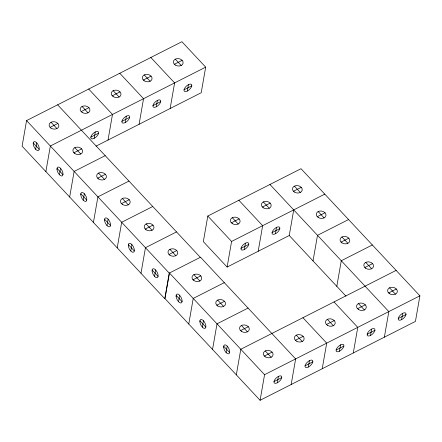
<?xml version="1.0" encoding="UTF-8"?>
<svg xmlns="http://www.w3.org/2000/svg" width="442" height="442" viewBox="0 0 442 442"><rect width="100%" height="100%" fill="white"/><g stroke="black" fill="none" stroke-linecap="round" stroke-linejoin="round"><path stroke-width="0.66" d="M26.57 120.589L22.1 146.186L164.772 298.715L169.236 273.112L26.57 120.589L181.9 41.714L205.679 67.134L201.209 92.737L96.063 146.125M35.664 149.297L36.78 142.899M45.88 171.607L50.344 146.009L205.679 67.134M59.443 174.717L60.56 168.319M69.659 197.033L74.123 171.43L105.19 155.656M83.223 200.138L84.339 193.74M94.152 138.346A4.923 2.298 -43.1 0 0 98.356 131.838A4.923 2.298 -43.1 0 0 91.627 135.252A4.923 2.298 -43.1 0 0 94.152 138.346L95.273 131.948M93.433 222.453L97.903 196.85L128.97 181.076M108.014 140.059L112.478 114.456L88.704 89.035M106.997 225.558L108.119 219.16M125.219 122.572A4.923 2.298 -43.1 0 0 129.423 116.064A4.923 2.298 -43.1 0 0 122.694 119.478A4.923 2.298 -43.1 0 0 125.219 122.572L126.34 116.169M117.213 247.874L121.683 222.271L152.75 206.497M139.081 124.285L143.545 98.682L119.771 73.261M130.777 250.984L131.893 244.581M156.286 106.798A4.923 2.298 -43.1 0 0 160.49 100.29A4.923 2.298 -43.1 0 0 153.761 103.704A4.923 2.298 -43.1 0 0 156.286 106.798L157.402 100.395M140.992 273.294L145.457 247.691L176.524 231.917M170.142 108.511L174.612 82.908L150.833 57.488M154.556 276.405L155.672 270.001M187.353 91.024A4.923 2.298 -43.1 0 0 191.557 84.516A4.923 2.298 -43.1 0 0 184.828 87.93A4.923 2.298 -43.1 0 0 187.353 91.024L188.469 84.621M178.551 301.715L179.667 295.311M188.762 324.025L193.231 298.422L224.298 282.648M260.1 400.286L264.565 374.683L169.452 273.001L164.988 298.604L260.1 400.286L415.43 321.411L419.9 295.814L301.008 168.706L207.806 216.033L203.342 241.636L227.116 267.056L289.25 235.503L293.72 209.9M202.331 327.135L203.447 320.732M212.541 349.445L217.011 323.842L248.078 308.068M227.116 267.056L231.586 241.454L207.806 216.033M226.105 352.556L227.221 346.158M244.327 249.564A4.923 2.298 -43.1 0 0 248.531 243.056A4.923 2.298 -43.1 0 0 241.802 246.476A4.923 2.298 -43.1 0 0 244.327 249.564L245.443 243.166M236.321 374.866L240.791 349.263L396.12 270.393M258.183 251.277L262.653 225.68L238.873 200.259M275.394 233.79A4.923 2.298 -43.1 0 0 279.593 227.282A4.923 2.298 -43.1 0 0 272.869 230.696A4.923 2.298 -43.1 0 0 275.394 233.79L276.51 227.392M277.305 382.8A4.923 2.298 -43.1 0 0 281.51 376.291A4.923 2.298 -43.1 0 0 274.78 379.706A4.923 2.298 -43.1 0 0 277.305 382.8L278.427 376.402M291.168 384.512L295.632 358.91L200.519 257.227L169.236 273.112M313.03 260.924L317.5 235.326L348.567 219.547M308.372 367.026A4.923 2.298 -43.1 0 0 312.577 360.517A4.923 2.298 -43.1 0 0 305.847 363.932A4.923 2.298 -43.1 0 0 308.372 367.026L309.488 360.622M322.229 368.738L326.699 343.136L302.919 317.715M336.81 286.344L341.279 260.747L372.341 244.967M339.439 351.252A4.923 2.298 -43.1 0 0 343.644 344.743A4.923 2.298 -43.1 0 0 336.914 348.158A4.923 2.298 -43.1 0 0 339.439 351.252L340.555 344.848M353.296 352.965L357.766 327.362L333.986 301.941M370.507 335.472A4.923 2.298 -43.1 0 0 374.706 328.97A4.923 2.298 -43.1 0 0 367.982 332.384A4.923 2.298 -43.1 0 0 370.507 335.472L371.623 329.075M384.363 337.191L388.833 311.588L269.94 184.48M401.574 319.699A4.923 2.298 -43.1 0 0 405.773 313.19A4.923 2.298 -43.1 0 0 399.049 316.61A4.923 2.298 -43.1 0 0 401.574 319.699L402.69 313.301M50.106 127.379L57.874 123.44M81.173 111.605L88.941 107.666M112.24 95.831L120.009 91.886M143.307 80.057L151.076 76.112M174.375 64.283L182.143 60.339M90.831 137.119L98.594 133.175M121.898 121.346L129.661 117.401M152.965 105.566L160.728 101.627M184.027 89.792L191.795 85.847M73.886 152.805L81.654 148.86M97.665 178.225L105.428 174.281M121.44 203.646L129.208 199.701M145.219 229.067L152.987 225.122M168.999 254.487L176.767 250.542M231.348 222.829L239.116 218.884M262.415 207.049L270.184 203.11M293.482 191.275L301.251 187.331M231.586 241.454L324.787 194.126M241 248.338L248.769 244.393M272.068 232.564L279.836 228.619M192.994 279.797L200.762 275.852M317.262 216.696L325.025 212.757M216.773 305.218L224.536 301.273M341.036 242.117L348.804 238.177M240.547 330.638L248.316 326.693M364.816 267.537L372.584 263.598M264.327 356.059L272.095 352.114M295.394 340.285L303.162 336.34M326.461 324.511L334.229 320.566M357.528 308.737L365.296 304.792M388.595 292.963L396.363 289.018M264.565 374.683L419.9 295.814M273.985 381.573L281.747 377.628M305.052 365.794L312.814 361.854M336.113 350.02L343.882 346.08M367.18 334.246L374.949 330.301M398.248 318.472L406.016 314.527M294.394 186.126L300.339 192.485M318.168 211.547L324.113 217.906M341.948 236.967L347.893 243.327M365.727 262.388L371.672 268.747M389.507 287.814L395.452 294.168M175.286 59.134L181.231 65.488M263.327 201.9L269.272 208.259M358.44 303.588L364.385 309.941M144.219 74.908L150.164 81.262M289.25 235.503L345.953 296.123M232.26 217.679L238.205 224.033M327.373 319.362L333.318 325.715M113.152 90.682L119.097 97.036M296.306 335.135L302.251 341.489M82.085 106.456L88.03 112.815M57.637 104.809L200.303 257.338M193.905 274.648L199.85 281.002M217.679 300.068L223.624 306.422M241.459 325.489L247.404 331.843M265.239 350.909L271.184 357.263M51.018 122.23L56.963 128.589M74.797 147.656L80.742 154.009M98.577 173.076L104.522 179.43M122.351 198.497L128.296 204.85M146.131 223.917L152.076 230.271M169.91 249.338L175.855 255.691M176.137 295.333L182.082 301.693M199.917 320.759L205.862 327.113M223.691 346.18L229.636 352.534M33.249 142.921L39.194 149.274M57.029 168.341L62.974 174.695M80.809 193.762L86.754 200.115M104.588 219.182L110.528 225.536M128.362 244.603L134.307 250.957M152.142 270.023L158.087 276.383M232.249 223.58A4.923 3.696 9.9 0 0 240.078 221.707A4.923 3.696 9.9 0 0 233.365 217.276A4.923 3.696 9.9 0 0 232.249 223.58M263.316 207.806A4.923 3.696 9.9 0 0 271.145 205.933A4.923 3.696 9.9 0 0 264.432 201.502A4.923 3.696 9.9 0 0 263.316 207.806M294.383 192.032A4.923 3.696 9.9 0 0 302.212 190.159A4.923 3.696 9.9 0 0 295.499 185.723A4.923 3.696 9.9 0 0 294.383 192.032M175.275 65.035A4.923 3.696 9.9 0 0 183.104 63.162A4.923 3.696 9.9 0 0 176.391 58.731A4.923 3.696 9.9 0 0 175.275 65.035M144.208 80.814A4.923 3.696 9.9 0 0 152.037 78.936A4.923 3.696 9.9 0 0 145.324 74.505A4.923 3.696 9.9 0 0 144.208 80.814M113.141 96.588A4.923 3.696 9.9 0 0 120.97 94.715A4.923 3.696 9.9 0 0 114.257 90.279A4.923 3.696 9.9 0 0 113.141 96.588M82.074 112.362A4.923 3.696 9.9 0 0 89.903 110.489A4.923 3.696 9.9 0 0 83.19 106.052A4.923 3.696 9.9 0 0 82.074 112.362M318.163 217.453A4.923 3.696 9.9 0 0 325.992 215.58A4.923 3.696 9.9 0 0 319.279 211.149A4.923 3.696 9.9 0 0 318.163 217.453M341.937 242.873A4.923 3.696 9.9 0 0 349.771 241A4.923 3.696 9.9 0 0 343.053 236.569A4.923 3.696 9.9 0 0 341.937 242.873M365.716 268.294A4.923 3.696 9.9 0 0 373.545 266.421A4.923 3.696 9.9 0 0 366.832 261.99A4.923 3.696 9.9 0 0 365.716 268.294M51.007 128.136A4.923 3.696 9.9 0 0 58.836 126.263A4.923 3.696 9.9 0 0 52.123 121.832A4.923 3.696 9.9 0 0 51.007 128.136M33.205 143.854A4.923 2.293 63.1 0 0 37.929 150.606A4.923 2.293 63.1 0 0 37.531 143.827A4.923 2.293 63.1 0 0 33.205 143.854M74.786 153.556A4.923 3.696 9.9 0 0 82.615 151.683A4.923 3.696 9.9 0 0 75.902 147.252A4.923 3.696 9.9 0 0 74.786 153.556M56.985 169.275A4.923 2.293 63.1 0 0 61.709 176.026A4.923 2.293 63.1 0 0 61.311 169.247A4.923 2.293 63.1 0 0 56.985 169.275M98.566 178.977A4.923 3.696 9.9 0 0 106.395 177.104A4.923 3.696 9.9 0 0 99.682 172.673A4.923 3.696 9.9 0 0 98.566 178.977M80.764 194.701A4.923 2.293 63.1 0 0 85.488 201.447A4.923 2.293 63.1 0 0 85.091 194.673A4.923 2.293 63.1 0 0 80.764 194.701M122.346 204.397A4.923 3.696 9.9 0 0 130.175 202.524A4.923 3.696 9.9 0 0 123.462 198.093A4.923 3.696 9.9 0 0 122.346 204.397M104.544 220.122A4.923 2.293 63.1 0 0 109.262 226.873A4.923 2.293 63.1 0 0 108.865 220.094A4.923 2.293 63.1 0 0 104.544 220.122M146.12 229.818A4.923 3.696 9.9 0 0 153.949 227.945A4.923 3.696 9.9 0 0 147.236 223.514A4.923 3.696 9.9 0 0 146.12 229.818M128.318 245.542A4.923 2.293 63.1 0 0 133.042 252.294A4.923 2.293 63.1 0 0 132.644 245.514A4.923 2.293 63.1 0 0 128.318 245.542M169.899 255.244A4.923 3.696 9.9 0 0 177.728 253.365A4.923 3.696 9.9 0 0 171.015 248.934A4.923 3.696 9.9 0 0 169.899 255.244M152.098 270.963A4.923 2.293 63.1 0 0 156.822 277.714A4.923 2.293 63.1 0 0 156.424 270.935A4.923 2.293 63.1 0 0 152.098 270.963M193.894 280.554A4.923 3.696 9.9 0 0 201.723 278.675A4.923 3.696 9.9 0 0 195.01 274.244A4.923 3.696 9.9 0 0 193.894 280.554M176.093 296.273A4.923 2.293 63.1 0 0 180.817 303.024A4.923 2.293 63.1 0 0 180.419 296.245A4.923 2.293 63.1 0 0 176.093 296.273M217.674 305.974A4.923 3.696 9.9 0 0 225.503 304.102A4.923 3.696 9.9 0 0 218.79 299.665A4.923 3.696 9.9 0 0 217.674 305.974M199.872 321.693A4.923 2.293 63.1 0 0 204.596 328.445A4.923 2.293 63.1 0 0 204.193 321.666A4.923 2.293 63.1 0 0 199.872 321.693M241.454 331.395A4.923 3.696 9.9 0 0 249.282 329.522A4.923 3.696 9.9 0 0 242.564 325.085A4.923 3.696 9.9 0 0 241.454 331.395M223.652 347.114A4.923 2.293 63.1 0 0 228.37 353.865A4.923 2.293 63.1 0 0 227.973 347.086A4.923 2.293 63.1 0 0 223.652 347.114M389.496 293.715A4.923 3.696 9.9 0 0 397.325 291.842A4.923 3.696 9.9 0 0 390.612 287.411A4.923 3.696 9.9 0 0 389.496 293.715M358.429 309.488A4.923 3.696 9.9 0 0 366.258 307.615A4.923 3.696 9.9 0 0 359.545 303.184A4.923 3.696 9.9 0 0 358.429 309.488M327.362 325.268A4.923 3.696 9.9 0 0 335.191 323.389A4.923 3.696 9.9 0 0 328.478 318.958A4.923 3.696 9.9 0 0 327.362 325.268M265.228 356.816A4.923 3.696 9.9 0 0 273.057 354.943A4.923 3.696 9.9 0 0 266.344 350.506A4.923 3.696 9.9 0 0 265.228 356.816M296.295 341.042A4.923 3.696 9.9 0 0 304.124 339.163A4.923 3.696 9.9 0 0 297.411 334.732A4.923 3.696 9.9 0 0 296.295 341.042"/></g></svg>
